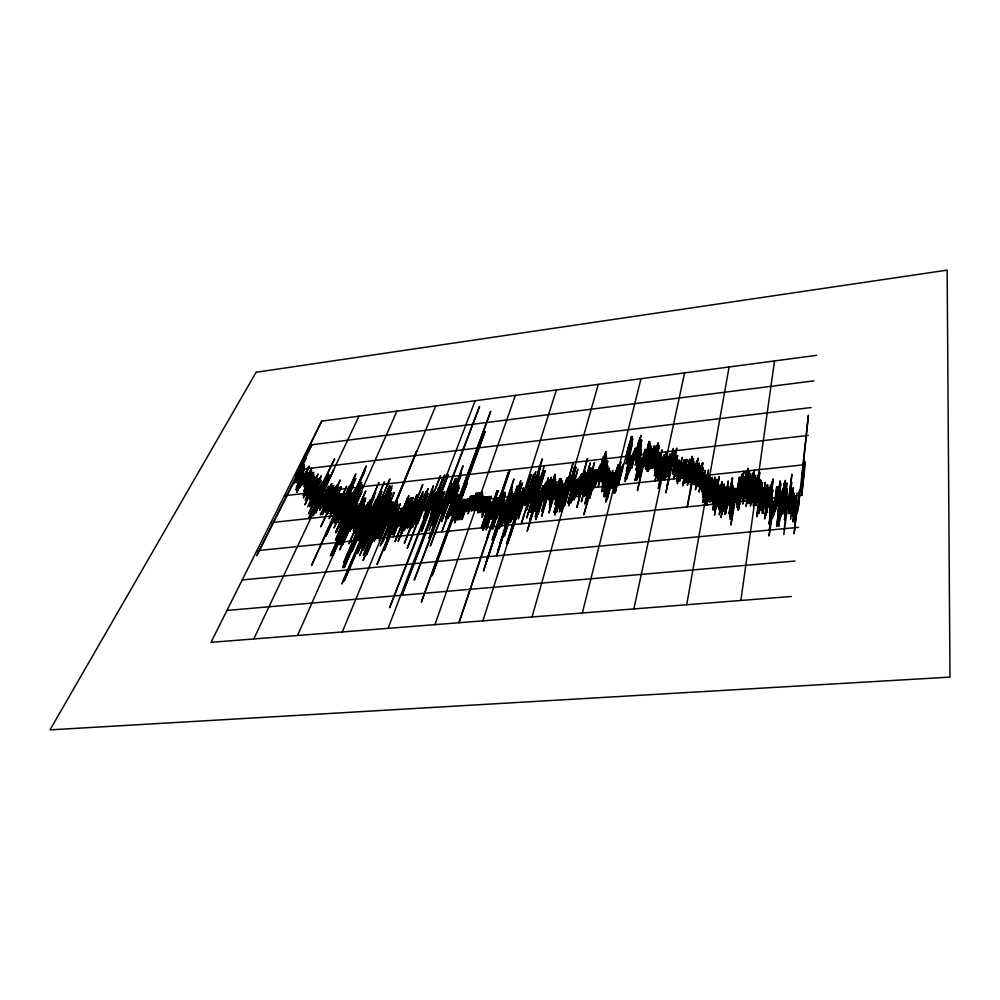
<?xml version="1.0" encoding="UTF-8"?>
<svg xmlns="http://www.w3.org/2000/svg" width="1000" height="1000" viewBox="0 0 1000 1000"><rect width="100%" height="100%" fill="white"/><g stroke="black" fill="none" stroke-linecap="round" stroke-linejoin="round"><path stroke-width="1.5" d="M794.262 513.112L795.413 501.55M732.663 505.062L732.987 502.25M763.037 499.188L765.175 482.425L761.275 510.637L763.863 488.025L760.738 507.85L762.738 488.15L759.438 510.812L762.4 488.188L758.7 513.737L762.487 482.713L758.913 508.038L761.388 488.288L756.688 516.8L760.425 485.65L758.375 499.663M758.263 499.675L760.85 480.175L758.037 499.7L760.625 480.2L757.412 502.55L760.4 480.225L756.737 502.625L759.5 480.312L755.888 505.513L759.75 472.225L756.55 494.3L758.763 477.7L756.325 494.325L758.55 477.725L755.65 494.387L757.875 477.788L755.425 494.412L758.037 475.087L753.375 505.775L756.312 477.962L752.6 500.25L755.037 480.788L751.737 503.125L755.588 475.35L751.912 500.325L754.762 478.125L750.425 506.062L754.7 475.45L751.825 494.787L754.262 475.487L750.113 500.5L754.375 470.15L749.025 503.4L752.65 473L748.525 500.662L751.812 475.75L747.625 500.763L751.15 475.825L746.988 503.612L749.912 481.337L746.112 506.5L749.975 478.638L746.375 500.887L750.113 473.275L745.888 498.162L749.4 470.688L744.762 498.275L747.9 473.512L742.913 504.025L747.938 468.2L742.887 501.238L746.875 470.962L742.825 495.712L746.425 471.012L742.6 495.737L745.175 476.475L741.062 498.65L743.65 479.312L739.75 504.338L743.438 479.338L738.438 510.075L742.163 484.862L738.1 510.112L743.9 471.287L738.737 504.45L742.6 474.075L737.062 507.413L742.05 474.137L737.163 504.6L740.888 479.6L738.125 496.2L740.975 476.925L736.025 501.938L739.425 477.088L730.875 525.05L735.863 490.95L733.112 507.8L735.85 488.237L730.188 519.388L734.513 488.375L729.625 516.6L733.625 488.462L729.062 513.825L732.962 488.537L730.188 505.312L733.175 485.8L729.963 505.337L732.175 485.913L728.838 505.45L732.6 477.812L729.412 497.088L732.275 477.85L726.812 508.438L729.85 488.862L725.45 514.188L727.962 497.238L724.65 514.263L728.637 488.988L725.7 505.763L728.75 486.275L724.675 508.65L728.213 480.962L723.45 508.775L725.175 497.525L722.638 511.65L725.75 492L721.838 514.55L725.875 489.275L721.025 517.45L725.088 492.075L722.675 506.062L725.312 489.338L721.762 508.95L724.887 486.675L720.625 511.863L724.45 486.725L719.25 514.8L724.237 484.062L719.975 509.125L723.125 486.863L718.85 509.237L722.925 484.2L719.1 506.425L722.475 484.25L719.125 503.65L722.038 484.288L718.45 503.725L722.062 481.613L718.7 500.938L720.925 487.1L717.312 506.613L720.938 484.412L716.862 506.65L720.5 484.45L714.525 515.275L718.725 487.325L714.825 509.637L718.275 487.375L713.713 509.75L719.262 476.6L713.263 509.8L716.737 487.537L712.812 509.85L716.3 487.587L713.112 504.263L715.863 487.638L713.375 501.488L717.05 479.487L712.45 504.338L716.612 479.538L712.712 501.55L716.4 479.562L713.45 496L715.238 485.012L712.638 498.825L715.525 479.65L711.637 498.925L714.862 479.725L710.713 501.763L714.9 477.075L710.375 501.788L713.525 482.525L709.388 501.9L712.688 479.963L709.212 499.175L712.475 479.975L708.55 499.237L712.288 477.35L706.9 504.9L710.2 485.55L706.675 504.925L709.987 485.575L706.725 502.163L710.337 477.562L705.675 499.538L708.5 483.062L704.463 505.15L709.725 475L705.738 496.8L709.3 475.037L705.788 494.087L708.112 480.45L705.075 496.875L707.9 480.475L704.412 496.938L707.738 477.85L704.188 496.962L707.775 475.213L702.75 502.575L708.525 469.9L703.088 497.075L706.912 475.3L702.65 497.125L706 478.038L702.5 494.425L705.4 475.462L701.675 491.812L705.3 470.25L702.237 486.388L704.1 475.613L701.312 489.162L704.163 472.987L700.438 489.263L703.3 473.075L700.212 489.288L703.088 473.1L700 489.3L702.862 473.125L699.775 489.325L702.65 473.15L699.062 492.088L702.438 473.175L700.35 483.938M740.863 600.475L774.513 360.938M763.15 499.175L764.775 487.938L763 501.987L765.113 487.9L762.262 513.387L765.15 493.413L762.95 513.325L767.062 484.963L764.55 504.65L767.738 484.888L764.862 507.438L767.675 490.387L764.6 518.9L769.287 487.463L765.675 515.913L769.15 490.238L766.75 512.95L770.775 484.562L768.075 507.125L772.15 481.688L769.963 501.287L773.188 478.862L769.65 509.8L771.6 495.525L769.513 512.675L772.775 489.862L769.6 515.525L771.925 498.288L769.062 524.263L772.588 501.025L769.362 530.087L772.075 509.562L769.075 536.025L774.9 497.987L772.475 518.138L774.05 506.525L773.438 512.288L776.762 486.688L773.888 515.112L777.2 489.4L774.712 512.163L778.462 486.512L776.112 509.162L779.137 486.438L776.812 506.25L780.163 480.85L777.163 506.213L780.163 486.325L777.85 506.15L780.738 483.525L777.825 514.725L780.738 491.8L776.75 526.45L779.35 506L777.7 520.525L779.925 503.1L777.938 520.5L780.612 503.038L779.812 511.662L782.675 488.837L778.863 526.25L784.137 483.162L780.5 517.35L785.375 480.3L782.125 514.3L785.537 491.312L783.75 508.413L786.862 482.875L783.637 511.287L786.112 494.038L784.225 514.1L787.35 488.35L784.475 519.875L787.275 496.725L783.812 534.65L791.912 474.162L788.263 507.962L791.65 482.375L788.538 513.675L791.575 487.912L789.1 510.737L791.95 490.65L789.812 513.55L793.188 487.738L790.675 519.275L794.275 493.2L791.825 516.25L794.188 496.025L792.387 513.3L795.113 495.925L792.938 521.975L797.038 492.925L795.062 521.775L796.762 507.113L794.125 533.688L799.65 489.862L797.3 512.825L799.5 495.475L798.388 506.95L808.4 415.262L802.175 475.788L804.025 459.412L801.3 492.488L803.95 472.875L801.7 495.25L805.438 461.925M733.775 502.163L735.2 493.75M730.075 494.288L731.95 483.237M686.7 604.75L729.087 366.975M653.225 465.775L652.75 468.363L658.05 447.788L654.163 465.662M688.888 472.05L690.837 461.55M687.688 467.025L685.713 477.6L689.65 459.15L685.512 482.875L690.113 464.188L687.113 480.075L692.062 456.337L687.025 482.713L690.662 466.688L687.362 485.312L693.462 458.713L690.425 477.088L693.8 461.225L690.037 482.388L693.938 463.762L690.475 482.337L693.863 466.337L690.387 485L694.788 463.663L687.262 506.9L696.775 460.887L692.85 482.088L698.125 458.188L693.625 484.65L697.913 465.887L694.5 484.562L697.625 468.5L695.225 481.838L695.938 479.113L699.05 463.188L695.65 481.788L699.262 463.175L696.012 484.4L699.625 465.7L695.425 489.787L700.475 465.6L696.8 486.975L700.9 465.562L698.037 481.525L700.837 468.15L698.4 484.137L702.463 462.812L698.825 484.1L702.887 462.762L698.763 486.763L702.5 470.562M686.787 477.488L688.75 466.9M687.975 479.975L690.45 466.712M704.963 491.475L707.513 477.863M684.438 482.987L687.987 464.425L684.013 483.038L686.925 464.55L682.625 485.825L687.113 459.438L683.35 477.863L686.9 459.45L683.138 477.887L686.688 459.475L682.712 477.925L686.062 459.55L682.288 477.975L684.812 464.787L681.425 478.075M675.688 473.5L678.263 460.425M674.112 471.1L676.7 458.088M694.938 476.6L696.562 468.625M688.188 479.95L689.85 471.95M683.75 464.9L681 478.113L684.062 462.312L680.037 480.838L684.163 459.762L680.362 478.188L682.9 465L679.613 480.875L683.012 462.438L678.538 481L681.737 462.575L677.362 483.75L682.163 457.463L676.612 481.2L679.737 465.35L676.95 478.55L680.05 462.762L676.85 475.962L679.525 460.288L676.213 476.037L679.312 460.312L676 476.062L678.688 460.387L674.938 476.175L678.05 460.45L675.263 473.55M677.85 460.475L673.75 478.9L677.65 455.462L673.35 473.762L676.812 455.562L672.925 473.8L676.075 458.15L673.263 471.188M611.712 485.637L611.15 488.275L617.225 467.312L612.075 488.175L612.85 485.513M675.05 453.25L665.825 492.912L670.75 468.9L666.75 487.525L671.963 461.138L669.112 474.225L673.6 450.938L669.137 471.65L672.862 453.512L669.275 469.062L671.9 456.112L669.613 466.475L673.312 448.488L666.55 477.088L669.562 461.413L665.913 477.163L669.137 461.463L666.263 474.538L669.812 456.35L664.712 479.888L669.938 453.837L665.975 472L668.088 461.575L665.212 474.65L668.775 456.475L663.587 477.413L667.725 456.587L664.287 472.175L666.975 459.188L662.387 480.138L667.45 454.125L662.362 474.963L666.538 451.75L658.312 488.413L664.475 459.462L659.625 480.438L663.637 459.562L659.938 475.238L664.338 454.487L658.575 480.55L663.15 457.113L657.513 480.662L662.325 457.212L657.675 478.062L661.287 457.325L656.775 475.575L662.125 449.775L655.088 480.925L660.85 452.4L656.2 473.075L659.562 455.025L654.35 475.838L658.838 455.112L655.3 470.613L658.575 452.663L654.463 470.712L658.875 447.7L655.163 463.038L659.025 445.225L654.95 463.062L657.7 450.288M675.863 458.175L672.513 473.85L676.737 448.088L672.663 466.138M633.875 608.925L684.6 372.887M674.237 468.512L676.488 458.1M646.85 463.975L649.1 453.75M602.212 486.675L607.188 465.962L602.388 484.1L606.888 466L602.55 481.538L607.8 460.962L601.725 481.625L607 461.05L601.013 481.7L605.988 461.163L600.975 479.175L606.5 456.213L598.1 487.113L606.1 456.262L599.75 479.3L605.95 453.85L598.35 481.987L605.913 451.438L600.363 471.7L604.95 453.963L597.6 479.538L603.488 456.562L595.513 484.85L600.675 464.237L594.4 487.512L599.288 466.863L592.362 490.3L597.8 469.5L589.625 498.35L597 469.6L583.825 514.75L594.4 474.875L588.575 495.863L595.375 469.775L587.35 498.587L594.288 472.388L584.763 504.075L593.862 469.95L586.625 496.075L593.538 467.512L587.737 488.237M647.862 461.35L650.662 448.65M658.462 475.387L661.413 462.325M656.925 447.925L653.188 463.263L657.075 445.462L652.975 463.288L656.762 445.487L652.087 465.9L656.562 445.513L651.087 468.55L655.275 448.113L651.15 466.012L654.5 450.662L650.25 468.638L653.988 450.725L649.412 468.725L654.312 445.775L648.2 471.413L652.763 450.863L648.162 468.875L652.513 448.438L647.163 471.525L651.888 448.512L646.712 469.038L651.438 446.112L645.462 469.175L649.85 448.75L645.713 464.1L650.275 443.812L644.912 466.712L649.737 441.463L645.037 459.175L649.025 441.538L637.45 490.65L644.212 459.275L639.487 477.475L645.375 451.712L639.175 477.512L645.138 449.288L639.05 474.963L641.762 462.038L637.812 477.663L641.95 459.525L636.575 480.363L640.425 462.2L635.95 480.425L640.9 457.163L635 480.538L641.275 452.188L636.85 470.138L641.05 449.762L636.025 470.225L641.425 444.85L636.525 465.138L640.525 447.388L637.325 460.05L641.787 439.988L635.288 465.275L641.087 440.062L635.688 460.238L641.05 435.288L635.475 457.788L640.062 437.788L635.163 457.825L639.062 440.312L631.675 468.188L635.862 450.375L631.375 468.225L634.95 452.925L630.65 468.312L635.45 447.987L629.712 470.925L634.438 450.538L628.263 473.625L633.013 453.15L626.688 478.888L631.688 455.763L625.112 481.613L630.662 458.338L625.025 479.062L630.462 455.9L626.413 471.3L632.3 443.512L626.862 463.738L632.712 438.663L626.05 463.825L632.2 436.35L627.2 456.275M648.062 461.325L651.075 448.6M626.287 456.375L629.275 443.875L618.337 484.925M618.237 484.925L623.288 464.137L617.825 484.975L621.925 466.788L615.112 493.025L621.112 466.875L613.65 493.188L620.85 461.938L614.812 485.3L619.163 467.088L614.4 485.35L618.763 467.137L612.8 488.1L618.587 464.675L612.487 488.125L618.275 464.7L612.95 485.5M656.25 465.438L657.5 460.262M611.6 485.65L614.8 472.587L607.2 499.1L612.362 477.912L606.087 501.838L613.263 472.762L605.675 501.887L612.8 470.312L605.9 496.613L611.213 472.987L604.862 496.725L610.15 475.625L603.925 496.825L609.688 473.162L604.188 494.2L609.938 470.625L603.837 491.637L609.375 468.2L605.262 483.775L608.962 468.25L604.75 483.837L607.9 470.863L601.562 491.887L607.8 465.887L602.312 486.662M669.463 471.613L670.113 468.975M582.337 613L641.012 378.688M587.638 488.25L594.513 462.475L584.562 496.287L591.237 470.238L583.85 496.362L590.925 467.8L581.362 501.825L590.212 467.887L582.925 493.888L588.713 470.525L582 493.988L590.3 462.962L580.988 494.1L586.3 473.288L576.8 507.537L585.9 473.325L579.125 496.875L583.775 478.562L578.1 496.987L585.188 470.925L578.212 494.387L584.388 471.012L579.888 486.55L587.575 458.4L577.087 494.513L582.362 473.725L575.538 497.25L581.562 473.812L573.975 500L580.438 476.425L575.588 492.113L579.738 476.5L574.438 494.8L578.713 479.113L574.237 494.825L578.413 479.15L571.925 500.225L577.7 479.225L570.975 502.925L577.4 479.263L571.312 500.288L575.975 481.925L569.75 503.05L574.837 484.575L568.575 505.775L574.663 482.075L569.263 500.5L577.875 469.288L567.8 503.25L574.4 477.1L570.425 490.125M570.225 490.15L575.988 467.038L564.375 506.213L574.5 467.212L561.6 511.737L568.913 482.713L563.55 501.112L570.087 477.587L563.038 501.163L570.212 475.087L559.45 511.962L573.25 462.488L559.712 509.312L568.175 477.8L559.763 506.7L566.388 482.987L559.05 506.775L565.688 483.062L560.288 501.463L566.975 477.925L556.575 512.263L564.487 483.2L556.638 509.637L563.425 485.825L554.862 515.075L562.075 488.5L555.513 509.75L562.225 485.962L554.012 512.525L562.375 483.438L555.85 504.513L562.525 480.913L554.825 504.625L560.262 483.663L555.475 499.4L560.725 481.112L555.262 499.425L561.175 478.575L554.35 499.513L559.875 478.725L548.787 513.075L555.9 486.65L549.562 507.775L556.825 481.55L549.438 505.188L556.225 481.613L549.825 502.575L552.55 492.062L550.388 497.388L555.588 479.2L548.888 500.1L555.45 476.737L549.175 497.512L554.388 479.338L549.65 494.913L554.087 479.363L550.138 492.325M532.025 616.975L598.288 384.363M627.1 456.287L626.375 458.825L631.5 436.425L626.388 456.362M549.925 492.35L555.212 474.3L549.725 492.375L554.925 474.338L550.487 487.25L551.925 482.088L541.55 516.438L552.4 479.562L541.55 511.213L551.375 477.2L543.237 500.7L547.863 485.037L543.038 500.725L549.125 479.925L537.987 514.188L544.9 490.375L535.837 519.663L548.5 477.525L538.088 511.575L545.763 482.775L535.237 517.087L543.688 487.987L535.763 511.812L543.088 485.562L537.4 503.888L541.2 490.775L536.275 506.575L537.7 501.3L535.062 509.288L539.812 493.45L533.438 512.05L536.6 501.413L527.175 531.163L545.2 470.55L529.725 520.288L542.562 478.188L535.288 501.55L543.725 470.725L530.5 512.362L544.388 465.8L528.575 512.562L535.025 491.45L526.712 517.975L539.212 476.112L532.825 494.2L538.325 476.213L532.625 494.225L538.812 473.713L529.775 502.137L540.775 466.225L526.487 510.188L542.312 458.862L521.263 523.787L531.15 491.875L528.3 499.75L535.175 476.562L525.538 505.15L535.788 471.625L525.775 502.562L531.3 484.375L524.538 505.25L533.425 474.325L518.212 518.85L525.562 494.988M490.863 516.5L491.662 513.85M482.912 620.85L556.425 389.925M511.987 514.288L516.35 501.037M525.363 495.012L522.475 502.925L531.175 474.575L517.85 516.275L525 492.55L510.475 535.5L523.088 495.262L507.512 543.888L524.438 490.112L506.587 543.975L521.5 495.438L513.775 519.3L523.488 487.725L514.987 513.975L519.775 498.137L512.163 519.475L520.55 493.025L510.487 522.25L522.475 482.9L504.263 536.125L517.875 493.325L504.55 533.425L520.513 483.113L496.6 555.875L520.85 480.625L498.125 550.237L518.9 485.763L499.738 544.637L517.425 485.925L504.375 525.5L513.737 493.775L503.95 522.925L509.712 501.75L501.662 525.775L512.513 491.413L501.95 523.125L510.425 496.637L499.263 528.65L511.887 489L500.037 523.325L512.05 486.512L494.938 537.05L513.975 478.963L483.462 571.025L502.575 512.7L486.1 562.4L504.588 504.825L494.637 534.412L505.062 502.25L492.212 539.987L504.738 499.762L499.4 515.6L504.35 499.8L498.212 515.725L504.988 494.725L496.525 518.488L505.163 492.225L492.425 529.35L503.988 492.35L495.025 518.638L500.812 500.188L494.237 518.725L497.688 508.1L458.95 622.75L510.037 469.762L487.163 537.812L508.438 472.337L493.237 516.25L500.188 495.25L492.837 516.287L498.925 497.887L491.45 519.012L498.438 497.938L490.35 519.125L496.287 500.675L486.112 529.987L496.675 498.125L487.863 521.975L489.575 516.625L488.562 519.312L498.212 490.513L485.337 527.438L497.15 490.637L483.013 530.3L492.863 501.05L482.713 530.325L489.7 508.95L484.375 522.325L488.812 509.05L483.263 525.037L489.312 506.463L482.663 525.1L490.7 501.275L481.35 527.85L491.3 496.225L485.75 511.912L490.025 498.85L484.762 512.013L489.837 496.388L484.275 512.062L488.562 499.012L482.05 517.413L488.963 496.475L482.075 514.85L487.3 499.15L482.1 512.3L487.312 496.662L482.725 509.688L487.025 496.688L482.425 509.725L481.737 509.8L486.15 496.788L481.55 509.812L485.85 496.812L480.238 512.487L485.562 496.85L480.95 509.875L485.275 496.887L480.662 509.913L483.787 499.525L478.575 512.663L483.913 497.025L478.275 512.7L483.325 497.1L477.688 512.762L483.038 497.125L477.725 510.225L482.775 494.688L478.15 507.65L477.038 510.3L482.287 494.738L476.262 510.375L482.512 492.25L476.975 507.775L482.212 492.275L476.587 507.812L480.938 494.888L475.513 507.938L480.863 492.425L473.612 510.662L479.9 492.537L474.35 508.062L478.713 495.125L474.05 508.088L478.425 495.163L473.175 508.188L477.55 495.25L471.863 510.85L478.162 492.725L471.075 510.925L476.388 495.387L471.425 508.375L476.337 492.925L468 513.787L474.075 495.637L468.35 511.213L473.787 495.662L469.087 508.612L473.5 495.7L468.8 508.65L473.3 495.725L467.375 511.325L472.438 495.812L466.7 511.388L472.15 495.85L466.5 511.413L470.95 498.45L466.213 511.45L470.65 498.475L465.238 511.55L470.613 496.012L461.912 519.513L468.925 498.663L461.225 519.587L468.625 498.7L461.987 516.962L468.338 498.725L462.638 514.35L467.575 498.812L461.863 514.438L466.35 501.425L459.075 519.812L465.588 501.5L459.65 517.2L463.587 504.2L457.713 519.95L465.163 499.075L458.288 517.35L463.85 501.7L457.312 517.45L462.788 501.812L457.013 517.475L463.438 499.263L454.7 522.825L462.113 501.887L454.4 520.3L460.025 504.588L454.2 520.312L459.825 504.613L454.588 517.737L466.675 484.288L461.962 496.962M444.188 503.825L443.325 506.4L452.463 483.5L441.637 514.05L455.55 478.387L430.288 546.087L451.062 490.863L443.675 511.325L456.4 478.3L446.95 506L455.675 483.137L441.587 521.638L463.125 465.788L449.35 503.263L460.962 473.05L451.075 500.613L460.887 475.412L450.688 503.125L457.663 485.3L445.475 518.688L458.9 485.163L441.7 531.875L459.113 487.55L447.887 518.438L455.938 497.625L452.238 507.925L457.062 495.062L449.538 515.737L457.837 494.975L450.8 515.6L458.6 494.888L451.087 515.562L457.287 499.938L451.863 515.487L458.9 497.3L454.263 510.2L490.7 411.275L421.35 602.15L468.137 474.588L432.1 575.7L485.05 431.463L459.712 502.137L467.212 481.825M434.938 624.65L515.375 395.387M453 507.837L455.763 500.1M411.388 517.263L414.275 509.525L409.038 522.513L417.863 499.387L406.188 527.85L422.8 484.5L404.075 530.6L414.7 502.15L400.525 536.075L416.975 494.663L398.1 541.462L409.575 512.5L400.05 536.112L411.25 507.4L402.562 528.225L410.5 507.488L401.025 530.913L412.262 502.425L402.863 525.675L413.263 497.488L395.025 541.763L411.775 497.65L401.35 523.312L408.338 505.288L399.913 525.975L410.475 497.788L398.4 526.138L408.15 500.462L393.175 536.812L408.05 498.062L393.3 534.25L408.888 495.575L397.375 523.737L407.688 498.1L391.962 534.388L402.35 508.375L391.675 534.412L401.8 508.438L384.162 550.638L399.45 511.138L377.025 564.513L397.65 513.775L386.65 540.037L397.275 513.825L388.075 534.788L400.325 503.738L390.737 526.938L397.875 508.862L388.013 532.263L397.312 508.913L383.413 540.363L390.9 521.912L382.125 543.062L397.912 504L380.262 545.825L394.8 509.188L388.325 524.688M444.1 503.837L448.787 491.112L414.25 580.1L479.562 406.4L428.95 538.362L443.363 499.012L434.237 522.4L441.45 501.662L432.375 525.138L444.637 491.587L429 530.6L442.75 491.788L431.488 520.15L448.338 474.513L402.013 595.225L442.962 486.962L428.85 522.962L437.675 499.637L429.475 520.363L437.512 497.212L430.513 515.237L435.175 502.35L431.938 510.1L440.238 487.275L434.325 502.45L444.712 474.925L430.887 510.213L443.113 477.463L433.288 502.562L438.925 487.413L421.65 531.35L435.688 492.575L427.225 513.088L432.088 500.25L389.6 607.712L440.625 475.4L423.587 518.475L433.425 492.837L424.312 515.887L430.2 500.45L428.125 505.575M390.438 521.962L391.413 519.388M391.825 509.513L379.237 540.788L416.65 450.962L390.138 517.05L395.588 504.25L393.587 509.325M428.038 505.588L433.837 490.387L425.75 510.763L432.488 492.938L427.463 505.65M388.088 628.35L475.138 400.737M415.763 506.912L407.713 527.688L420.725 496.65L411.775 519.712L423 491.6L408.85 527.575L422.938 494L404.338 543.425L417.038 511.7L409.913 530L426.35 491.225L412.675 527.175L428.175 488.625L416.25 519.25L427.475 491.1L415.5 521.838L422.175 506.225L416.262 521.75L427.425 493.5L415.425 524.362L427.987 493.438L407.238 548.362L424.25 505.988L417.25 524.175L433.537 485.65L424.425 510.9L432.025 492.987L426.188 508.25L427.275 505.662M393.688 509.312L389.725 519.562L397.188 501.662L390.975 516.962L396.337 504.175L392.225 514.362L395.475 506.688M401.538 523.3L408.9 505.225M361 545.188L357.663 553.25L389.888 478.963L361.65 547.688L383.675 496.012L364.675 542.263L380.25 505.938L371.662 526.425L379.363 508.45L376.225 516.075L378.475 510.962L359.637 555.65L389.412 485.962L366.087 542.112L390.138 485.887L363.35 550.1L392.225 485.65L363.35 555.288L391.737 488.038L369.675 541.75L385.05 505.412L369.862 541.737L390.363 495.262L363.062 560.55L391.775 492.738L370.45 544.237L387.075 505.188M342.3 631.962L435.662 405.988M386.887 505.213L366.4 554.987L391.337 497.525L374.387 538.725L387.688 507.537L378.075 530.763L379.263 528.125L394.338 492.45L374.025 541.312L391.275 502.325L380.662 527.987L391.45 502.3L377.025 538.462L392.2 502.212L380.988 530.462L392.837 502.15L378.638 538.3L393.762 502.05L380.3 535.588L391.725 509.525M395.588 523.925L399.9 513.538M380.65 533.013L388.3 514.788M388.475 527.175L392.85 516.763M371.838 511.688L364.3 529.688L377.5 499.075L341.912 583.925L381.863 491.5L344.175 581.013L381.213 496.287L367.188 529.388L376.05 508.812L369.6 524.163L375.15 511.325M371.75 511.7L384.425 481.9L360.462 537.612L373.363 506.688L358.862 540.312L376.312 499.2L357.638 540.438L371.35 506.912L352.013 551.225L371.7 504.475L344.212 567.638L374.012 497.1L361.9 524.975L368.425 509.637L362.825 522.413M353.688 533.288L359.237 520.35M375.788 492.188L342.6 567.788L378.925 482.537L343.837 562.413L370.213 499.888L356.4 530.513L368.212 502.475L354.8 533.175L365.675 507.537L356.512 528.025L363.85 510.138L348.913 543.85L363.475 510.175L357.837 522.95L364.3 507.688L356.25 525.575L364.938 505.225L353.338 530.837L364.4 505.288L354.113 528.275L362.575 507.875L354.5 525.763L357.775 518.062L356.475 520.638L365.213 500.438L355.163 523.225L365.75 498.025L352.163 528.475L362.762 503.088L351.337 528.562L364.4 498.175L349.825 531.2L364.125 498.2L350.688 528.625L361.488 503.225L351 526.125L362.038 500.8L342.762 544.475L365.75 491L339.762 549.875L358.938 505.887L347.425 531.45L355.725 511.025L344.288 536.763L357.388 506.062L346.037 531.6L355.825 508.612L339.775 544.775L357.775 503.638L345.988 529.125L361.875 491.438L332.525 555.725L354.212 506.413L347.388 521.613L356.163 501.45L344.562 526.812L357.537 496.6L339.113 537.3L361.262 486.887L330.375 555.938L362.075 484.487L339.438 534.763L361.45 484.562L342.175 527.062L361.725 482.238L341.438 527.137M362.463 520L371.3 499.762M297.538 635.5L396.95 411.125M354.25 523.325L361.025 508.05M340.1 517.537L346.788 502.5M310.562 495L311.637 492.6M339.188 517.638L350.325 492.75M353.738 499.375L335.45 540.175L356.225 492.088L340.438 527.238L352.488 499.513L339.613 527.325L364.925 470.562L339.237 527.375L346.938 509.6L342.325 519.725L366.325 465.938L336.1 532.625L353.988 492.337L346.125 509.688L354.812 489.925L335.45 532.7L351.25 497.3L340.675 519.9L352.475 492.512L341.1 517.438L350.475 495.062L337.625 522.65L350.5 492.738L339.012 517.663L353.25 485.513L334.025 527.925L355.8 478.387L335.438 522.888L354.275 480.838L334.438 522.987L355.838 473.875L335.475 518.038L349.613 485.938L332.25 523.225L345.688 493.288L325.938 536.163L344.8 493.387L311.525 565.525L346.6 486.275L336.35 508.387L340.775 498.488L333.612 513.438L342.488 493.65L332.537 513.562L341.238 493.787L329.137 518.725L340.438 493.888L331.188 513.713L340.175 493.913L331.438 511.3L338.162 496.463L330.1 513.825L337.625 496.512L331.413 508.925L341.475 486.875L330.087 511.45L340.588 486.975L327.225 514.138L338.413 489.513L320.75 526.888L338.825 487.175L328.55 509.237L337.938 487.287L327.562 509.35L334.137 494.6L329.15 504.462L332.388 497.113M309.575 483.812L310.637 481.463M330.1 499.688L333.413 492.388M324.075 507.375L328.575 497.537M315.113 494.475L317.325 489.663M309.513 488.312L311.737 483.562M317.725 498.775L324.487 484.312M337.738 485.025L327.463 507L336.938 485.125L322.388 514.663L332.438 492.488L325.15 507.262M333.975 487.738L320.412 514.888L333.775 485.487L325.675 502.512L332.987 485.588L324.787 502.612L330.387 490.438L325.75 500.175M253.787 638.962L358.963 416.175M305.512 479.85L307.712 475.175M328.9 492.9L321.938 507.612L331.763 485.725L319.713 510.225L331.825 483.45L320.163 507.812L329.237 488.288L319.988 507.837L328.7 488.35L318.825 507.962L328.775 486.075L315.6 513.038L323.713 493.488L313.087 515.688L333.625 469.862L314.012 510.85L327.188 481.75L308.6 518.55L329.15 474.825L314.6 503.762L328.45 472.688L319.325 491.712M299.562 478.35L301.788 473.688M305.525 484.288L308.888 477.238M306.675 493.162L312.362 481.25M301.663 462.9L299.462 467.463L305.4 456.05L296.512 474.325L305.812 456L295.863 476.587L311.9 444.762L256.75 555.662L306.112 458.088L293.637 483.462L301.913 467.163L294.15 483.4L304.488 464.7L296.512 480.913L304.2 466.887L297.375 480.812L303.9 469.087L297.062 483.062L304.25 469.038L297.575 483L303.612 471.287L296.35 487.6L304 473.425L295.95 489.888L304.85 473.325L299.587 484.988L308.863 466.312L296.675 492.062L309.462 466.25L296.925 492.025L306.55 473.113L300.05 487.163L307.325 473.025L301.65 484.75L307.838 472.962L302.25 484.675L308.175 472.925L302.675 484.625L309.113 472.812L305.763 479.812L311.562 468.15L303.975 484.475L311.625 470.325L304.012 486.7L311.512 472.525L304.713 486.625L310.887 474.787L305.4 486.538L312.538 472.4L303.762 491.238L313.738 472.25L304.625 491.138L311.8 476.887L309.688 481.575M319.237 491.725L308.575 513.812L334.625 458.85L311.05 506.488L322.488 482.3L312.863 501.637L319.175 487.188L309.725 506.637L318.65 487.25L312.013 499.425L321.1 480.225L307.7 506.863L321.362 475.75L309.725 499.675L319.55 478.175L309.225 497.438L315.8 483.088L308.7 497.5L317.738 478.4L304.925 504.85L314.5 483.237L307.213 497.663L312.663 485.688L309.113 492.887L318.188 473.913L305.262 500.188L315.225 478.688L306.2 495.5L313.85 478.862L305.688 495.562L314.812 476.525L303.375 498.1L313.888 474.438L303.163 495.85L311.175 479.175L305.325 491.05M300.35 465.2L304.975 456.112L299.037 467.512L321.688 421.138L816.637 355.337M297.538 480.788L303.225 469.162M304.137 484.45L308.825 475.037M321.688 421.138L211 642.337L791.287 596.487M298.562 480.662L303.275 471.337M309.738 445.037L813.95 380.863M297.3 469.888L811.15 407.537M284.363 495.737L808.213 435.438M270.9 522.65L805.15 464.637M256.863 550.688L801.938 495.238M242.237 579.925L798.562 527.325M226.962 610.45L795.013 561.038M703.2 467.887L700.125 483.95L703.2 467.887M684.488 462.262L681.213 478.088L684.488 462.262M675.788 450.675L672.45 466.163L675.788 450.675M658.25 442.875L653.025 465.8L658.25 442.875M467.4 481.812L461.775 496.987L467.4 481.812M417.6 501.838L407.425 527.725L417.6 501.838M395.662 506.662L388.137 524.7L395.662 506.662M377.5 506.238L358.525 550.575L377.5 506.238M329.087 492.875L325.575 500.2L329.087 492.875M340.125 480.225L325.337 511.962L340.125 480.225M334.15 487.725L324.975 507.275L334.15 487.725M309.862 481.55L305.15 491.075L309.862 481.55M256.1 372.275L50 729.875L950 677.113L947.15 270.125L256.1 372.275"/></g></svg>
